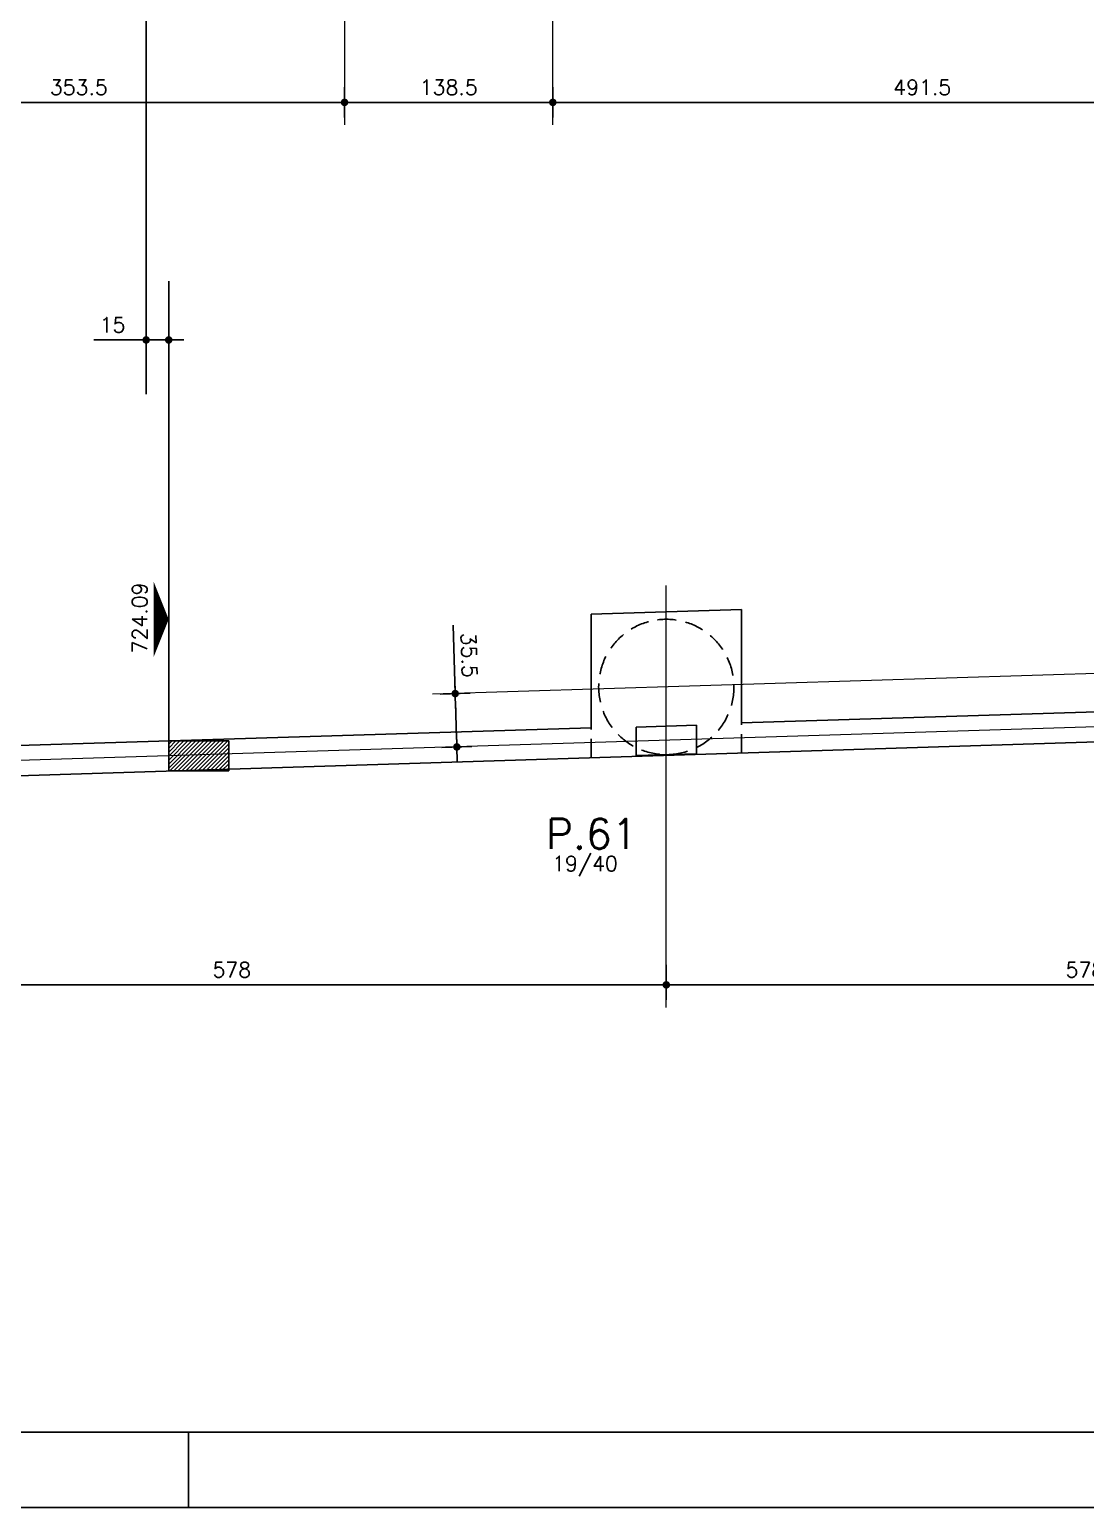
# Model space of a CAD drawing. Header units: inches. Extents: x 0 to 5940, y 0 to 4205.
# Drawn here: x 1209 to 1912, y 0 to 983 of the extents above; entities that cross this region are included whole.
import ezdxf
from ezdxf.enums import TextEntityAlignment as Align

# ---------------------------------------------------------------- set-up
doc = ezdxf.new("R2010")
doc.units = ezdxf.units.IN
doc.header["$LTSCALE"] = 50
doc.header["$MEASUREMENT"] = 0
doc.linetypes.add('HIDDEN', pattern=[0.375, 0.25, -0.125])
for name, color, linetype in [('BLOCOS', 3, 'Continuous'), ('CORTE-FORMA', 1, 'Continuous'), ('COTA', 6, 'Continuous'), ('FOLHA', 7, 'Continuous'), ('NIVEL', 3, 'Continuous'), ('P-N', 5, 'Continuous'), ('TUBULÃO', 8, 'HIDDEN')]:
    doc.layers.add(name, color=color, linetype=linetype)
for name, color, linetype, lineweight in [('FO-Eixos', 150, 'Continuous', 5), ('FO-Textos dos pilares', 3, 'Continuous', 20), ('FO-Vigas', 2, 'Continuous', 30)]:
    doc.layers.add(name, color=color, linetype=linetype, lineweight=lineweight)
doc.styles.add('ROMANS', font='romans.shx')
doc.dimstyles.new('COTA_50', dxfattribs={"dimscale": 5, "dimtxt": 2, "dimasz": 1, "dimexe": 2, "dimexo": 1.5, "dimgap": 1, "dimtad": 1, "dimzin": 12, "dimdsep": 46, "dimtxsty": 'ROMANS', "dimblk1": 'COTA', "dimblk2": 'COTA', "dimsah": 1, "dimcen": -4, "dimdle": 1.5, "dimclrd": 6, "dimclre": 6, "dimclrt": 3, "dimadec": 0, "dimazin": 0, "dimtfac": 1, "dimtofl": 0, "dimtmove": 0, "dimatfit": 3, "dimldrblk": 'COTA', "dimfxl": 1, "dimtolj": 1, "dimtzin": 12, "dimarcsym": 0})

# ---------------------------------------------------------------- blocks, each defined once
blk = doc.blocks.new('COTA')
at = {"layer": 'COTA'}
for p, q in [((0, -2), (0, 2)), ((2, 0), (-2, 0))]:
    blk.add_line(p, q, dxfattribs=at)
at = {"layer": 'COTA', "const_width": 0.5}
blk.add_lwpolyline([(-0.25, 0, 1), (0.25, 0, 1)], format="xyb", close=True, dxfattribs=at)
blk = doc.blocks.new('*D60')
at = {"layer": 'COTA', "color": 6, "lineweight": -2, "transparency": 16777216}
for p, q in [((1281.84, 776.16), (1252.08, 776.16)), ((1286.84, 769.72), (1286.84, 766.16)), ((1301.84, 769.72), (1301.84, 766.16)), ((1306.84, 776.16), (1311.84, 776.16))]:
    blk.add_line(p, q, dxfattribs=at)
at = {"layer": 'Defpoints', "color": 0, "transparency": 16777216}
for p in [(1286.84, 777.22), (1301.84, 777.22), (1286.84, 776.16)]:
    blk.add_point(p, dxfattribs=at)
at = {"layer": 'COTA', "color": 6, "lineweight": -2, "transparency": 16777216, "xscale": 5, "yscale": 5, "zscale": 5}
blk.add_blockref('COTA', (1286.84, 776.16), dxfattribs=at)
at = {"layer": 'COTA', "color": 6, "lineweight": -2, "transparency": 16777216, "xscale": 5, "yscale": 5, "zscale": 5, "rotation": 180}
blk.add_blockref('COTA', (1301.84, 776.16), dxfattribs=at)
at = {"layer": 'COTA', "color": 3, "transparency": 16777216, "insert": (1264.46, 786.16), "char_height": 10, "attachment_point": 5, "style": 'ROMANS'}
blk.add_mtext('\\A1;15', dxfattribs=at)
blk = doc.blocks.new('*D149')
at = {"layer": 'COTA', "color": 6, "lineweight": -2, "transparency": 16777216}
for p, q in [((1070.3, 934.12), (1413.8, 934.12)), ((1065.3, 932.93), (1065.3, 924.12)), ((1418.8, 932.93), (1418.8, 924.12))]:
    blk.add_line(p, q, dxfattribs=at)
at = {"layer": 'Defpoints', "color": 0, "transparency": 16777216}
for p in [(1065.3, 940.43), (1418.8, 940.43), (1418.8, 934.12)]:
    blk.add_point(p, dxfattribs=at)
at = {"layer": 'COTA', "color": 6, "lineweight": -2, "transparency": 16777216, "xscale": 5, "yscale": 5, "zscale": 5, "rotation": 180}
blk.add_blockref('COTA', (1065.3, 934.12), dxfattribs=at)
at = {"layer": 'COTA', "color": 6, "lineweight": -2, "transparency": 16777216, "xscale": 5, "yscale": 5, "zscale": 5}
blk.add_blockref('COTA', (1418.8, 934.12), dxfattribs=at)
at = {"layer": 'COTA', "color": 3, "transparency": 16777216, "insert": (1242.05, 944.12), "char_height": 10, "attachment_point": 5, "style": 'ROMANS'}
blk.add_mtext('\\A1;353.5', dxfattribs=at)
blk = doc.blocks.new('*D150')
at = {"layer": 'COTA', "color": 6, "lineweight": -2, "transparency": 16777216}
for p, q in [((1418.8, 937.67), (1418.8, 924.12)), ((1423.8, 934.12), (1552.3, 934.12)), ((1557.3, 937.67), (1557.3, 924.12))]:
    blk.add_line(p, q, dxfattribs=at)
at = {"layer": 'Defpoints', "color": 0, "transparency": 16777216}
for p in [(1418.8, 945.17), (1557.3, 945.17), (1557.3, 934.12)]:
    blk.add_point(p, dxfattribs=at)
at = {"layer": 'COTA', "color": 6, "lineweight": -2, "transparency": 16777216, "xscale": 5, "yscale": 5, "zscale": 5, "rotation": 180}
blk.add_blockref('COTA', (1418.8, 934.12), dxfattribs=at)
at = {"layer": 'COTA', "color": 6, "lineweight": -2, "transparency": 16777216, "xscale": 5, "yscale": 5, "zscale": 5}
blk.add_blockref('COTA', (1557.3, 934.12), dxfattribs=at)
at = {"layer": 'COTA', "color": 3, "transparency": 16777216, "insert": (1488.05, 944.12), "char_height": 10, "attachment_point": 5, "style": 'ROMANS'}
blk.add_mtext('\\A1;138.5', dxfattribs=at)
blk = doc.blocks.new('*D151')
at = {"layer": 'COTA', "color": 6, "lineweight": -2, "transparency": 16777216}
for p, q in [((1557.3, 940.17), (1557.3, 924.12)), ((1562.3, 934.12), (2043.8, 934.12)), ((2048.8, 940.17), (2048.8, 924.12))]:
    blk.add_line(p, q, dxfattribs=at)
at = {"layer": 'Defpoints', "color": 0, "transparency": 16777216}
for p in [(1557.3, 947.67), (2048.8, 947.67), (2048.8, 934.12)]:
    blk.add_point(p, dxfattribs=at)
at = {"layer": 'COTA', "color": 6, "lineweight": -2, "transparency": 16777216, "xscale": 5, "yscale": 5, "zscale": 5, "rotation": 180}
blk.add_blockref('COTA', (1557.3, 934.12), dxfattribs=at)
at = {"layer": 'COTA', "color": 6, "lineweight": -2, "transparency": 16777216, "xscale": 5, "yscale": 5, "zscale": 5}
blk.add_blockref('COTA', (2048.8, 934.12), dxfattribs=at)
at = {"layer": 'COTA', "color": 3, "transparency": 16777216, "insert": (1803.05, 944.12), "char_height": 10, "attachment_point": 5, "style": 'ROMANS'}
blk.add_mtext('\\A1;491.5', dxfattribs=at)
blk = doc.blocks.new('*D159')
at = {"layer": 'COTA', "color": 6, "lineweight": -2, "transparency": 16777216}
for p, q in [((1054.8, 351.63), (1054.8, 337.41)), ((1627.8, 347.41), (1059.8, 347.41)), ((1632.8, 351.63), (1632.8, 337.41))]:
    blk.add_line(p, q, dxfattribs=at)
at = {"layer": 'Defpoints', "color": 0, "transparency": 16777216}
for p in [(1054.8, 359.13), (1632.8, 359.13), (1054.8, 347.41)]:
    blk.add_point(p, dxfattribs=at)
at = {"layer": 'COTA', "color": 6, "lineweight": -2, "transparency": 16777216, "xscale": 5, "yscale": 5, "zscale": 5, "rotation": 180}
blk.add_blockref('COTA', (1054.8, 347.41), dxfattribs=at)
at = {"layer": 'COTA', "color": 6, "lineweight": -2, "transparency": 16777216, "xscale": 5, "yscale": 5, "zscale": 5}
blk.add_blockref('COTA', (1632.8, 347.41), dxfattribs=at)
at = {"layer": 'COTA', "color": 3, "transparency": 16777216, "insert": (1343.8, 357.41), "char_height": 10, "attachment_point": 5, "style": 'ROMANS'}
blk.add_mtext('\\A1;578', dxfattribs=at)
blk = doc.blocks.new('*D160')
at = {"layer": 'COTA', "color": 6, "lineweight": -2, "transparency": 16777216}
for p, q in [((1632.8, 360.67), (1632.8, 337.41)), ((2211.05, 354.27), (2211.05, 337.41)), ((1637.8, 347.41), (2206.05, 347.41))]:
    blk.add_line(p, q, dxfattribs=at)
at = {"layer": 'Defpoints', "color": 0, "transparency": 16777216}
for p in [(1632.8, 368.17), (2211.05, 361.77), (2211.05, 347.41)]:
    blk.add_point(p, dxfattribs=at)
at = {"layer": 'COTA', "color": 6, "lineweight": -2, "transparency": 16777216, "xscale": 5, "yscale": 5, "zscale": 5, "rotation": 180}
blk.add_blockref('COTA', (1632.8, 347.41), dxfattribs=at)
at = {"layer": 'COTA', "color": 6, "lineweight": -2, "transparency": 16777216, "xscale": 5, "yscale": 5, "zscale": 5}
blk.add_blockref('COTA', (2211.05, 347.41), dxfattribs=at)
at = {"layer": 'COTA', "color": 3, "transparency": 16777216, "insert": (1921.93, 357.41), "char_height": 10, "attachment_point": 5, "style": 'ROMANS'}
blk.add_mtext('\\A1;578.25', dxfattribs=at)
blk = doc.blocks.new('*D423')
at = {"layer": 'COTA', "color": 6, "lineweight": -2, "transparency": 16777216}
for p, q in [((1492.38, 541.09), (1490.96, 586.54)), ((1489.32, 540.99), (1482.39, 540.77)), ((1493.33, 510.6), (1492.54, 536.09)), ((1490.43, 505.51), (1483.49, 505.29))]:
    blk.add_line(p, q, dxfattribs=at)
at = {"layer": 'Defpoints', "color": 0, "transparency": 16777216}
for p in [(1492.38, 541.09), (1496.81, 541.22), (1497.92, 505.74)]:
    blk.add_point(p, dxfattribs=at)
at = {"layer": 'COTA', "color": 6, "lineweight": -2, "transparency": 16777216, "xscale": 5, "yscale": 5, "zscale": 5}
for p, rotation in [((1492.38, 541.09), 91.79162807462306), ((1493.49, 505.6), 271.7916280746231)]:
    blk.add_blockref('COTA', p, dxfattribs=dict(at, rotation=rotation))
at = {"layer": 'COTA', "color": 3, "transparency": 16777216, "insert": (1501.59, 566.62), "char_height": 10, "attachment_point": 5, "rotation": 271.79163, "style": 'ROMANS'}
blk.add_mtext('\\A1;35.5', dxfattribs=at)

msp = doc.modelspace()

# ---------------------------------------------------------------- hatches: boundary and pattern name
at = {"layer": 'CORTE-FORMA'}
h = msp.add_hatch(dxfattribs=at)
h.set_pattern_fill('ANSI31', color=70, scale=15)
h.set_pattern_definition([(45, (-5811.6487, 9086.411), (-1.3258252, 1.3258252), [])])
h.paths.add_polyline_path([(1301.837, 489.604), (1341.837, 489.604), (1341.837, 509.614), (1301.837, 509.614)])

# ---------------------------------------------------------------- linework, layer by layer
at = {"layer": 'BLOCOS'}
for p, q in [((1682.804, 597.045), (1582.804, 593.917)), ((1582.804, 518.402), (1582.804, 593.917)), ((1682.804, 521.53), (1682.804, 597.045))]:
    msp.add_line(p, q, dxfattribs=at)
at = {"layer": 'BLOCOS', "color": 8, "linetype": 'HIDDEN'}
for p, q in [((1682.804, 501.536), (1682.804, 521.53)), ((1582.804, 498.407), (1582.804, 518.402))]:
    msp.add_line(p, q, dxfattribs=at)
at = {"layer": 'CORTE-FORMA', "color": 8}
for p, q in [((1286.837, 989.379), (1286.837, 740.233)), ((1301.837, 509.614), (1301.837, 815.239))]:
    msp.add_line(p, q, dxfattribs=at)
at = {"layer": 'CORTE-FORMA'}
for p, q in [((1301.837, 489.604), (1301.837, 509.614)), ((1301.837, 509.614), (1341.837, 509.614)), ((1341.837, 489.604), (1341.837, 509.614)), ((1301.837, 489.604), (1341.837, 489.604))]:
    msp.add_line(p, q, dxfattribs=at)
at = {"layer": 'FO-Eixos'}
for p, q in [((1557.304, 919.124), (1557.304, 3902.756)), ((1418.804, 1892.065), (1418.804, 919.124)), ((1632.804, 332.413), (1632.804, 613.001)), ((3389.16, 600.417), (1477.219, 540.612)), ((3479.551, 567.728), (294.896, 468.111))]:
    msp.add_line(p, q, dxfattribs=at)
at = {"layer": 'FO-Vigas'}
for p, q in [((704.804, 470.929), (3377.271, 554.523)), ((1682.804, 521.53), (2161.037, 536.489)), ((1064.179, 502.18), (1582.804, 518.402))]:
    msp.add_line(p, q, dxfattribs=at)
at = {"layer": 'FOLHA', "color": 1}
msp.add_line((125, 50), (5895, 50), dxfattribs=at)
at = {"layer": 'FOLHA'}
msp.add_line((1315, 0), (1315, 50), dxfattribs=at)
msp.add_lwpolyline([(0, 4205), (0, 0), (5940, 0), (5940, 4205)], close=True, dxfattribs=at)
at = {"layer": 'NIVEL', "color": 1}
msp.add_lwpolyline([(1301.837, 590.467, 0, 50, 0), (1291.837, 590.467, 50, 50, 0)], format="xyseb", dxfattribs=at)
at = {"layer": 'P-N'}
for p, q in [((1652.804, 520.092), (1612.804, 518.84)), ((1612.804, 499.831), (1612.804, 518.84)), ((1652.804, 501.082), (1652.804, 520.092)), ((1652.804, 501.082), (1612.804, 499.831))]:
    msp.add_line(p, q, dxfattribs=at)
at = {"layer": 'TUBULÃO', "linetype": 'HIDDEN'}
msp.add_circle((1632.804, 545.457), 45, dxfattribs=at)

# ---------------------------------------------------------------- texts
at = {"layer": 'FO-Textos dos pilares', "color": 1, "style": 'ROMANS'}
msp.add_text('P.61', height=20, dxfattribs=at).set_placement((1552.743, 437.779))
at = {"layer": 'FO-Textos dos pilares', "color": 3, "style": 'ROMANS'}
msp.add_text('19/40', height=10, dxfattribs=at).set_placement((1556.86, 423.086))
at = {"layer": 'NIVEL', "color": 3, "style": 'ROMANS'}
msp.add_text('724.09', height=10, rotation=90, dxfattribs=at).set_placement((1287.484, 591.355), align=Align.CENTER)

# ---------------------------------------------------------------- dimensions: what is measured, and where the dimension line sits
at = {"layer": 'COTA'}
for base, p1, p2, picture, middle in [((1418.804, 934.124), (1065.304, 940.425), (1418.804, 940.425), '*D149', (1242.054, 944.124)), ((1557.304, 934.124), (1418.804, 945.172), (1557.304, 945.172), '*D150', (1488.054, 944.124)), ((2048.804, 934.124), (1557.304, 947.669), (2048.804, 947.669), '*D151', (1803.054, 944.124)), ((1286.837, 776.159), (1301.837, 777.215), (1286.837, 777.215), '*D60', (1264.456, 786.159)), ((1054.804, 347.413), (1632.804, 359.134), (1054.804, 359.134), '*D159', (1343.804, 357.413)), ((2211.054, 347.413), (1632.804, 368.17), (2211.054, 361.767), '*D160', (1921.929, 357.413))]:
    dim = msp.add_linear_dim(base=base, p1=p1, p2=p2, dimstyle='COTA_50', dxfattribs=at)
    dim.commit()
    dim.dimension.update_dxf_attribs({"geometry": picture, "text_midpoint": middle})
dim = msp.add_aligned_dim(p1=(1497.923, 505.742), p2=(1496.813, 541.225), distance=4.435, dimstyle='COTA_50', dxfattribs=at)
dim.commit()
dim.dimension.update_dxf_attribs({"geometry": '*D423', "text_midpoint": (1501.586, 566.625)})

doc.saveas('drawing.dxf')
